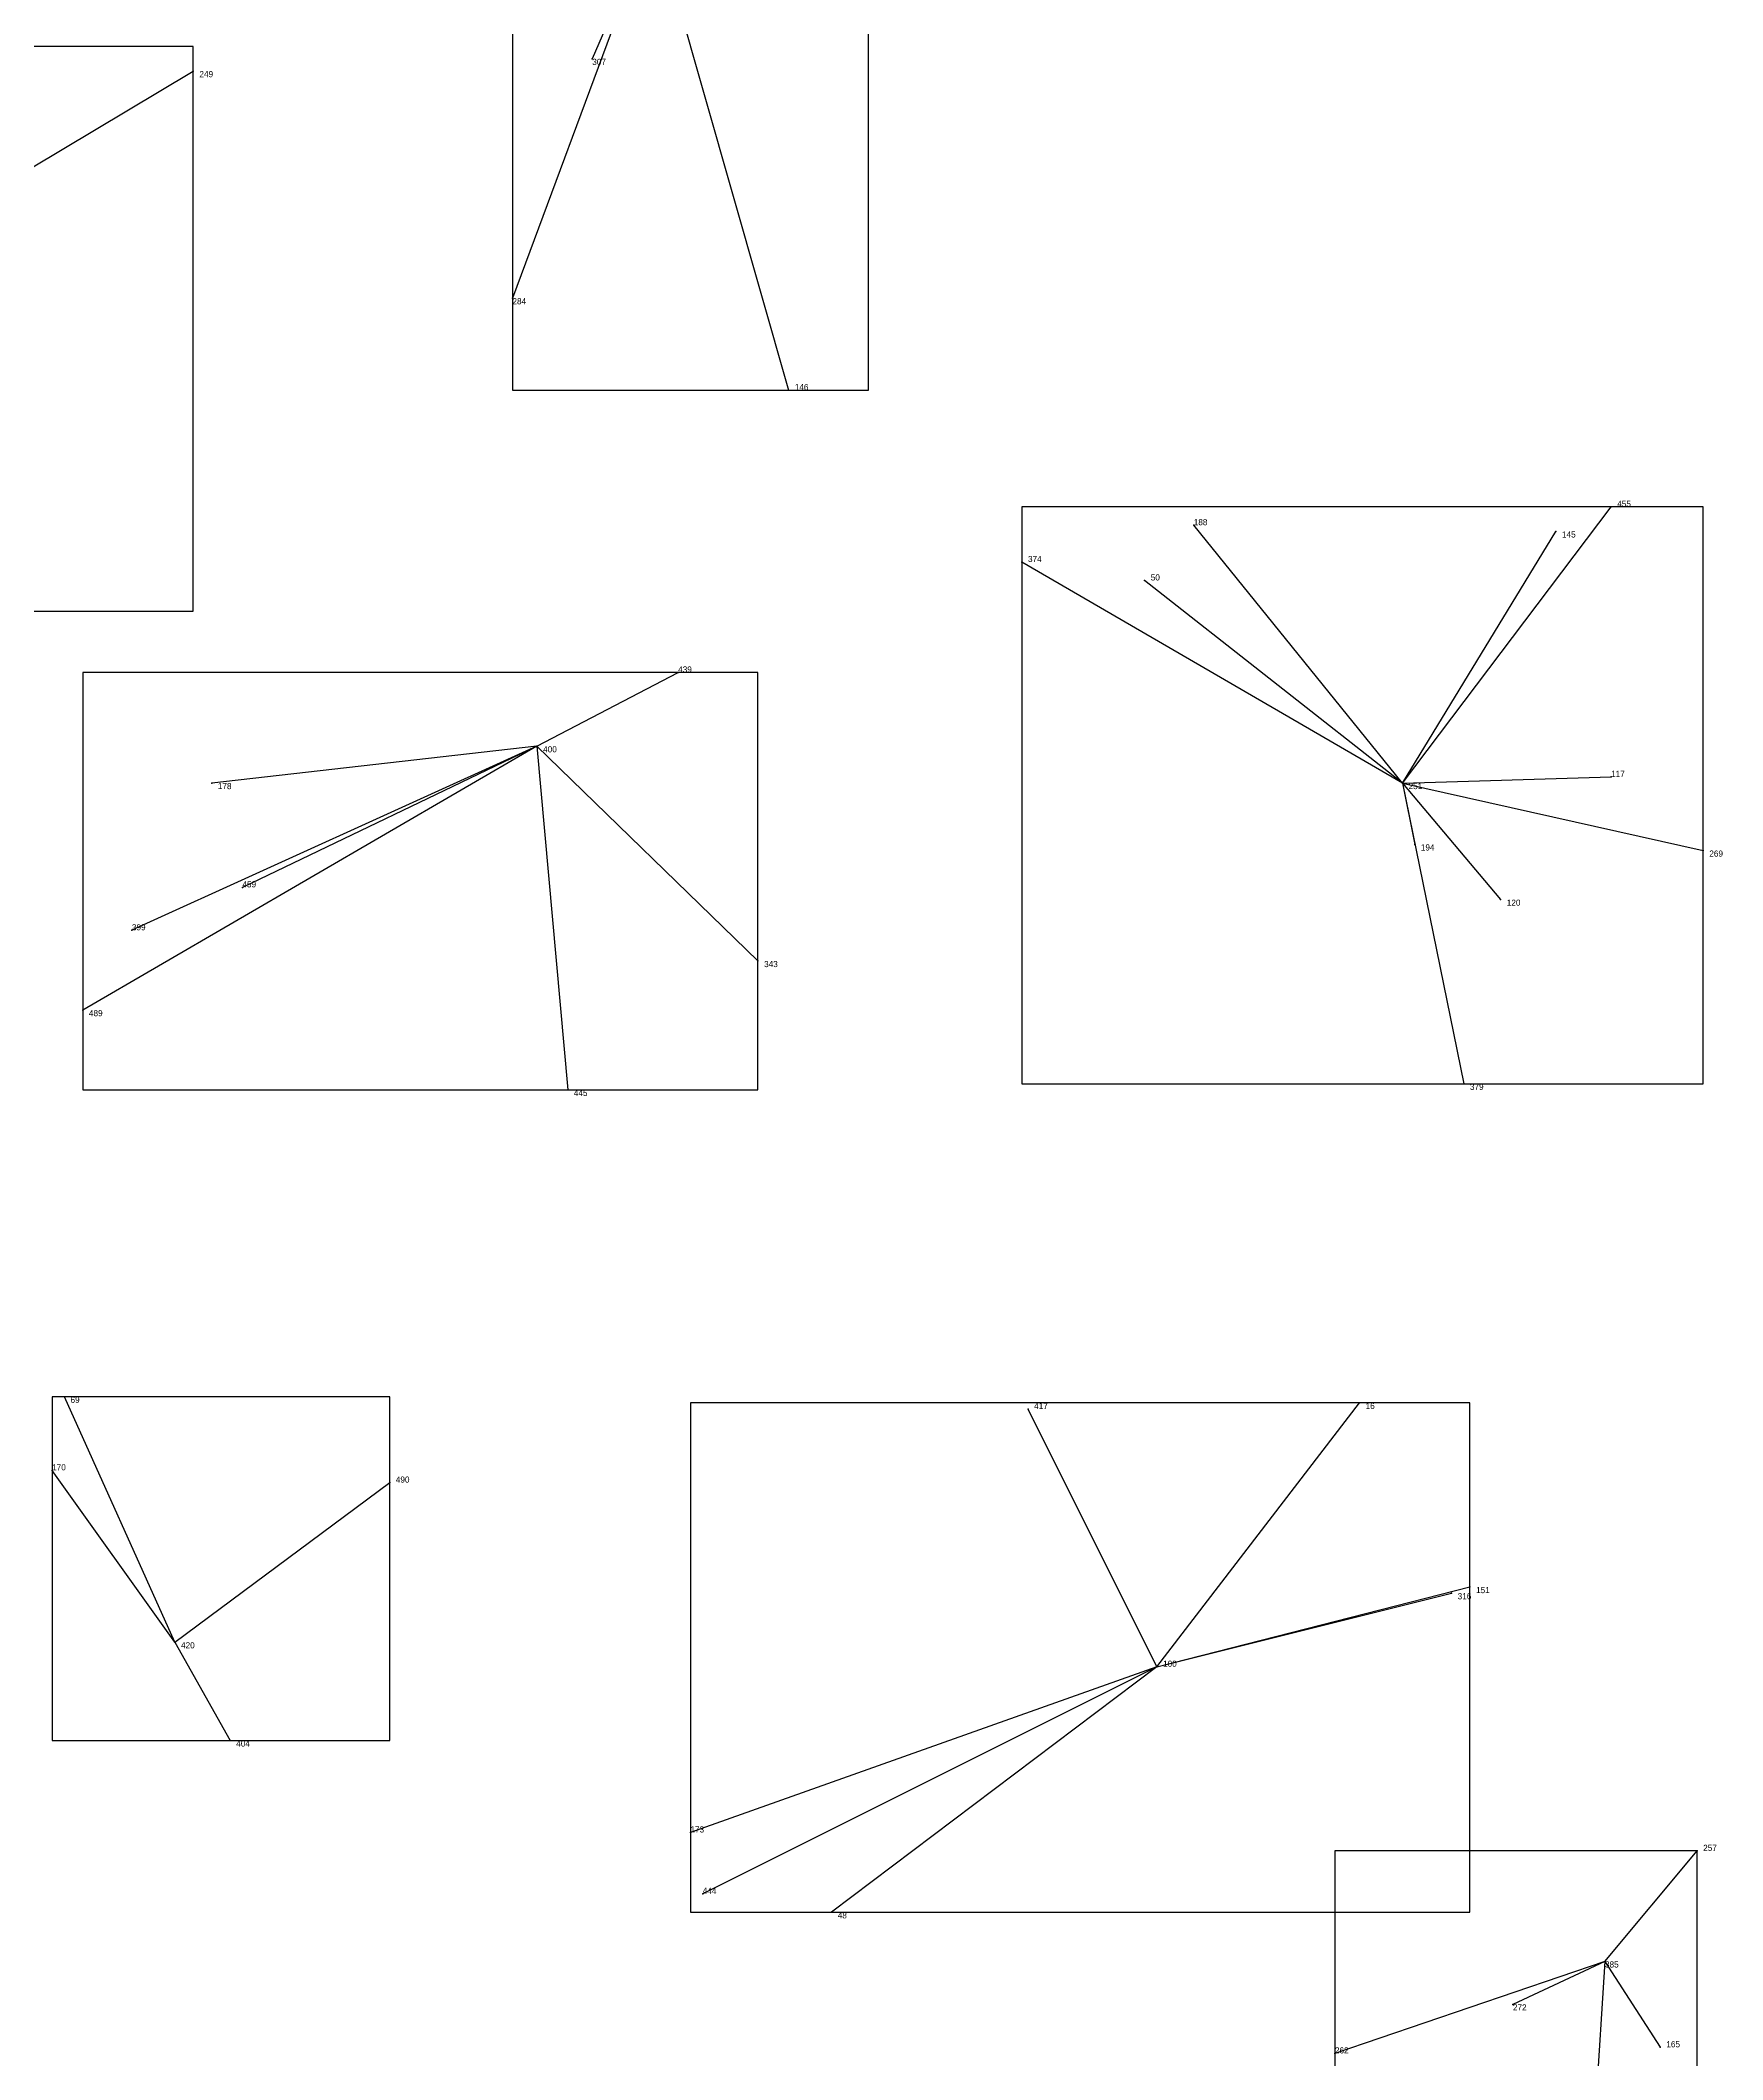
# Model space of a CAD drawing. Extents: x 0 to 1, y 0 to 1.
# Drawn here: x 0.7241 to 0.9982, y 0.331 to 0.66 of the extents above; entities that cross this region are included whole.
import ezdxf

# ---------------------------------------------------------------- set-up
doc = ezdxf.new("R2010")
doc.units = 0
for name, color, linetype in [('Clients', 3, 'CONTINUOUS'), ('Facilities', 3, 'CONTINUOUS'), ('Facilities_lines', 3, 'CONTINUOUS'), ('Min_max_boxes', 1, 'CONTINUOUS'), ('Normals', 1, 'CONTINUOUS'), ('Source_points', 5, 'CONTINUOUS'), ('Text', 3, 'CONTINUOUS')]:
    doc.layers.add(name, color=color, linetype=linetype)

msp = doc.modelspace()

# ---------------------------------------------------------------- linework, layer by layer
at = {"layer": 'Clients', "color": 5}
for p in [(0.749, 0.655), (0.814, 0.657), (0.801, 0.618), (0.846, 0.603), (0.98, 0.584), (0.912, 0.581), (0.971, 0.58), (0.884, 0.575), (0.904, 0.572), (0.828, 0.557), (0.98, 0.54), (0.752, 0.539), (0.948, 0.529), (0.995, 0.528), (0.757, 0.522), (0.962, 0.52), (0.739, 0.515), (0.841, 0.51), (0.731, 0.502), (0.81, 0.489), (0.956, 0.49), (0.728, 0.439), (0.939, 0.438), (0.885, 0.437), (0.726, 0.427), (0.781, 0.425), (0.957, 0.408), (0.954, 0.407), (0.755, 0.383), (0.83, 0.368), (0.994, 0.365), (0.832, 0.358), (0.853, 0.355), (0.964, 0.34), (0.988, 0.333), (0.935, 0.332)]:
    msp.add_point(p, dxfattribs=at)
at = {"layer": 'Facilities', "color": 3}
for p in [(0.805, 0.545), (0.946, 0.539), (0.746, 0.399), (0.906, 0.395), (0.979, 0.347)]:
    msp.add_point(p, dxfattribs=at)
at = {"layer": 'Facilities_lines', "color": 3}
for p, q in [((0.824, 0.68), (0.801, 0.618)), ((0.824, 0.68), (0.814, 0.657)), ((0.824, 0.68), (0.846, 0.603)), ((0.687, 0.618), (0.749, 0.655)), ((0.946, 0.539), (0.98, 0.584)), ((0.946, 0.539), (0.912, 0.581)), ((0.946, 0.539), (0.971, 0.58)), ((0.946, 0.539), (0.884, 0.575)), ((0.946, 0.539), (0.904, 0.572)), ((0.805, 0.545), (0.828, 0.557)), ((0.805, 0.545), (0.731, 0.502)), ((0.805, 0.545), (0.739, 0.515)), ((0.805, 0.545), (0.752, 0.539)), ((0.805, 0.545), (0.757, 0.522)), ((0.805, 0.545), (0.841, 0.51)), ((0.805, 0.545), (0.81, 0.489)), ((0.946, 0.539), (0.98, 0.54)), ((0.946, 0.539), (0.962, 0.52)), ((0.946, 0.539), (0.948, 0.529)), ((0.946, 0.539), (0.995, 0.528)), ((0.946, 0.539), (0.956, 0.49)), ((0.746, 0.399), (0.728, 0.439)), ((0.906, 0.395), (0.939, 0.438)), ((0.906, 0.395), (0.885, 0.437)), ((0.746, 0.399), (0.726, 0.427)), ((0.746, 0.399), (0.781, 0.425)), ((0.906, 0.395), (0.957, 0.408)), ((0.906, 0.395), (0.954, 0.407)), ((0.746, 0.399), (0.755, 0.383)), ((0.906, 0.395), (0.83, 0.368)), ((0.906, 0.395), (0.832, 0.358)), ((0.906, 0.395), (0.853, 0.355)), ((0.979, 0.347), (0.994, 0.365)), ((0.979, 0.347), (0.935, 0.332)), ((0.979, 0.347), (0.964, 0.34)), ((0.979, 0.347), (0.975, 0.286)), ((0.979, 0.347), (0.988, 0.333))]:
    msp.add_line(p, q, dxfattribs=at)
at = {"layer": 'Min_max_boxes', "color": 1}
for p, q in [((0.801, 0.737), (0.801, 0.603)), ((0.801, 0.737), (0.801, 0.603)), ((0.859, 0.603), (0.859, 0.737)), ((0.859, 0.603), (0.859, 0.737)), ((0.749, 0.659), (0.639, 0.659)), ((0.749, 0.659), (0.639, 0.659)), ((0.749, 0.567), (0.749, 0.659)), ((0.749, 0.567), (0.749, 0.659)), ((0.749, 0.659), (0.749, 0.659)), ((0.801, 0.603), (0.859, 0.603)), ((0.801, 0.603), (0.859, 0.603)), ((0.801, 0.603), (0.801, 0.603)), ((0.859, 0.603), (0.859, 0.603)), ((0.995, 0.584), (0.884, 0.584)), ((0.884, 0.584), (0.884, 0.49)), ((0.995, 0.584), (0.884, 0.584)), ((0.884, 0.584), (0.884, 0.49)), ((0.884, 0.584), (0.884, 0.584)), ((0.995, 0.49), (0.995, 0.584)), ((0.995, 0.49), (0.995, 0.584)), ((0.995, 0.584), (0.995, 0.584)), ((0.639, 0.567), (0.749, 0.567)), ((0.639, 0.567), (0.749, 0.567)), ((0.749, 0.567), (0.749, 0.567)), ((0.841, 0.557), (0.731, 0.557)), ((0.731, 0.557), (0.731, 0.489)), ((0.841, 0.557), (0.731, 0.557)), ((0.731, 0.557), (0.731, 0.489)), ((0.731, 0.557), (0.731, 0.557)), ((0.841, 0.489), (0.841, 0.557)), ((0.841, 0.489), (0.841, 0.557)), ((0.841, 0.557), (0.841, 0.557)), ((0.731, 0.489), (0.841, 0.489)), ((0.731, 0.489), (0.841, 0.489)), ((0.731, 0.489), (0.731, 0.489)), ((0.841, 0.489), (0.841, 0.489)), ((0.884, 0.49), (0.995, 0.49)), ((0.884, 0.49), (0.995, 0.49)), ((0.884, 0.49), (0.884, 0.49)), ((0.995, 0.49), (0.995, 0.49)), ((0.781, 0.439), (0.726, 0.439)), ((0.726, 0.439), (0.726, 0.383)), ((0.781, 0.439), (0.726, 0.439)), ((0.726, 0.439), (0.726, 0.383)), ((0.726, 0.439), (0.726, 0.439)), ((0.781, 0.383), (0.781, 0.439)), ((0.781, 0.383), (0.781, 0.439)), ((0.781, 0.439), (0.781, 0.439)), ((0.957, 0.438), (0.83, 0.438)), ((0.83, 0.438), (0.83, 0.355)), ((0.957, 0.438), (0.83, 0.438)), ((0.83, 0.438), (0.83, 0.355)), ((0.83, 0.438), (0.83, 0.438)), ((0.957, 0.355), (0.957, 0.438)), ((0.957, 0.355), (0.957, 0.438)), ((0.957, 0.438), (0.957, 0.438)), ((0.726, 0.383), (0.781, 0.383)), ((0.726, 0.383), (0.781, 0.383)), ((0.726, 0.383), (0.726, 0.383)), ((0.781, 0.383), (0.781, 0.383)), ((0.994, 0.365), (0.935, 0.365)), ((0.935, 0.365), (0.935, 0.286)), ((0.994, 0.365), (0.935, 0.365)), ((0.935, 0.365), (0.935, 0.286)), ((0.935, 0.365), (0.935, 0.365)), ((0.994, 0.286), (0.994, 0.365)), ((0.994, 0.286), (0.994, 0.365)), ((0.994, 0.365), (0.994, 0.365)), ((0.83, 0.355), (0.957, 0.355)), ((0.83, 0.355), (0.957, 0.355)), ((0.83, 0.355), (0.83, 0.355)), ((0.957, 0.355), (0.957, 0.355))]:
    msp.add_line(p, q, dxfattribs=at)
at = {"layer": 'Normals', "color": 1}
for p, q in [((0.749, 0.655), (0.749, 0.655, 0.1)), ((0.814, 0.657), (0.814, 0.657, 0.1)), ((0.801, 0.618), (0.801, 0.618, 0.1)), ((0.846, 0.603), (0.846, 0.603, 0.1)), ((0.98, 0.584), (0.98, 0.584, 0.1)), ((0.912, 0.581), (0.912, 0.581, 0.1)), ((0.971, 0.58), (0.971, 0.58, 0.1)), ((0.884, 0.575), (0.884, 0.575, 0.1)), ((0.904, 0.572), (0.904, 0.572, 0.1)), ((0.828, 0.557), (0.828, 0.557, 0.1)), ((0.805, 0.545), (0.805, 0.545, 0.1)), ((0.98, 0.54), (0.98, 0.54, 0.1)), ((0.752, 0.539), (0.752, 0.539, 0.1)), ((0.946, 0.539), (0.946, 0.539, 0.1)), ((0.948, 0.529), (0.948, 0.529, 0.1)), ((0.995, 0.528), (0.995, 0.528, 0.1)), ((0.757, 0.522), (0.757, 0.522, 0.1)), ((0.962, 0.52), (0.962, 0.52, 0.1)), ((0.739, 0.515), (0.739, 0.515, 0.1)), ((0.841, 0.51), (0.841, 0.51, 0.1)), ((0.731, 0.502), (0.731, 0.502, 0.1)), ((0.81, 0.489), (0.81, 0.489, 0.1)), ((0.956, 0.49), (0.956, 0.49, 0.1)), ((0.728, 0.439), (0.728, 0.439, 0.1)), ((0.939, 0.438), (0.939, 0.438, 0.1)), ((0.885, 0.437), (0.885, 0.437, 0.1)), ((0.726, 0.427), (0.726, 0.427, 0.1)), ((0.781, 0.425), (0.781, 0.425, 0.1)), ((0.957, 0.408), (0.957, 0.408, 0.1)), ((0.954, 0.407), (0.954, 0.407, 0.1)), ((0.746, 0.399), (0.746, 0.399, 0.1)), ((0.906, 0.395), (0.906, 0.395, 0.1)), ((0.755, 0.383), (0.755, 0.383, 0.1)), ((0.83, 0.368), (0.83, 0.368, 0.1)), ((0.994, 0.365), (0.994, 0.365, 0.1)), ((0.832, 0.358), (0.832, 0.358, 0.1)), ((0.853, 0.355), (0.853, 0.355, 0.1)), ((0.979, 0.347), (0.979, 0.347, 0.1)), ((0.964, 0.34), (0.964, 0.34, 0.1)), ((0.988, 0.333), (0.988, 0.333, 0.1)), ((0.935, 0.332), (0.935, 0.332, 0.1))]:
    msp.add_line(p, q, dxfattribs=at)
at = {"layer": 'Source_points', "color": 5}
for p in [(0.749, 0.655), (0.814, 0.657), (0.801, 0.618), (0.846, 0.603), (0.98, 0.584), (0.912, 0.581), (0.971, 0.58), (0.884, 0.575), (0.904, 0.572), (0.828, 0.557), (0.805, 0.545), (0.98, 0.54), (0.752, 0.539), (0.946, 0.539), (0.948, 0.529), (0.995, 0.528), (0.757, 0.522), (0.962, 0.52), (0.739, 0.515), (0.841, 0.51), (0.731, 0.502), (0.81, 0.489), (0.956, 0.49), (0.728, 0.439), (0.939, 0.438), (0.885, 0.437), (0.726, 0.427), (0.781, 0.425), (0.957, 0.408), (0.954, 0.407), (0.746, 0.399), (0.906, 0.395), (0.755, 0.383), (0.83, 0.368), (0.994, 0.365), (0.832, 0.358), (0.853, 0.355), (0.979, 0.347), (0.964, 0.34), (0.988, 0.333), (0.935, 0.332)]:
    msp.add_point(p, dxfattribs=at)

# ---------------------------------------------------------------- texts
at = {"layer": 'Text', "color": 3}
for s, p in [('249', (0.75, 0.654)), ('307', (0.814, 0.656)), ('284', (0.801, 0.617)), ('146', (0.847, 0.603)), ('455', (0.981, 0.584)), ('188', (0.912, 0.581)), ('145', (0.972, 0.579)), ('374', (0.885, 0.575)), ('50', (0.905, 0.572)), ('439', (0.828, 0.557)), ('400', (0.806, 0.544)), ('117', (0.98, 0.54)), ('178', (0.753, 0.538)), ('251', (0.947, 0.538)), ('194', (0.949, 0.528)), ('269', (0.996, 0.527)), ('459', (0.757, 0.522)), ('120', (0.963, 0.519)), ('399', (0.739, 0.515)), ('343', (0.842, 0.509)), ('489', (0.732, 0.501)), ('445', (0.811, 0.488)), ('379', (0.957, 0.489)), ('69', (0.729, 0.438)), ('417', (0.886, 0.437)), ('16', (0.94, 0.437)), ('170', (0.726, 0.427)), ('490', (0.782, 0.425)), ('151', (0.958, 0.407)), ('316', (0.955, 0.406)), ('420', (0.747, 0.398)), ('100', (0.907, 0.395)), ('404', (0.756, 0.382)), ('173', (0.83, 0.368)), ('257', (0.995, 0.365)), ('444', (0.832, 0.358)), ('48', (0.854, 0.354)), ('385', (0.979, 0.346)), ('272', (0.964, 0.339)), ('262', (0.935, 0.332)), ('165', (0.989, 0.333))]:
    msp.add_text(s, height=0.001, dxfattribs=at).set_placement(p)

doc.saveas('drawing.dxf')
